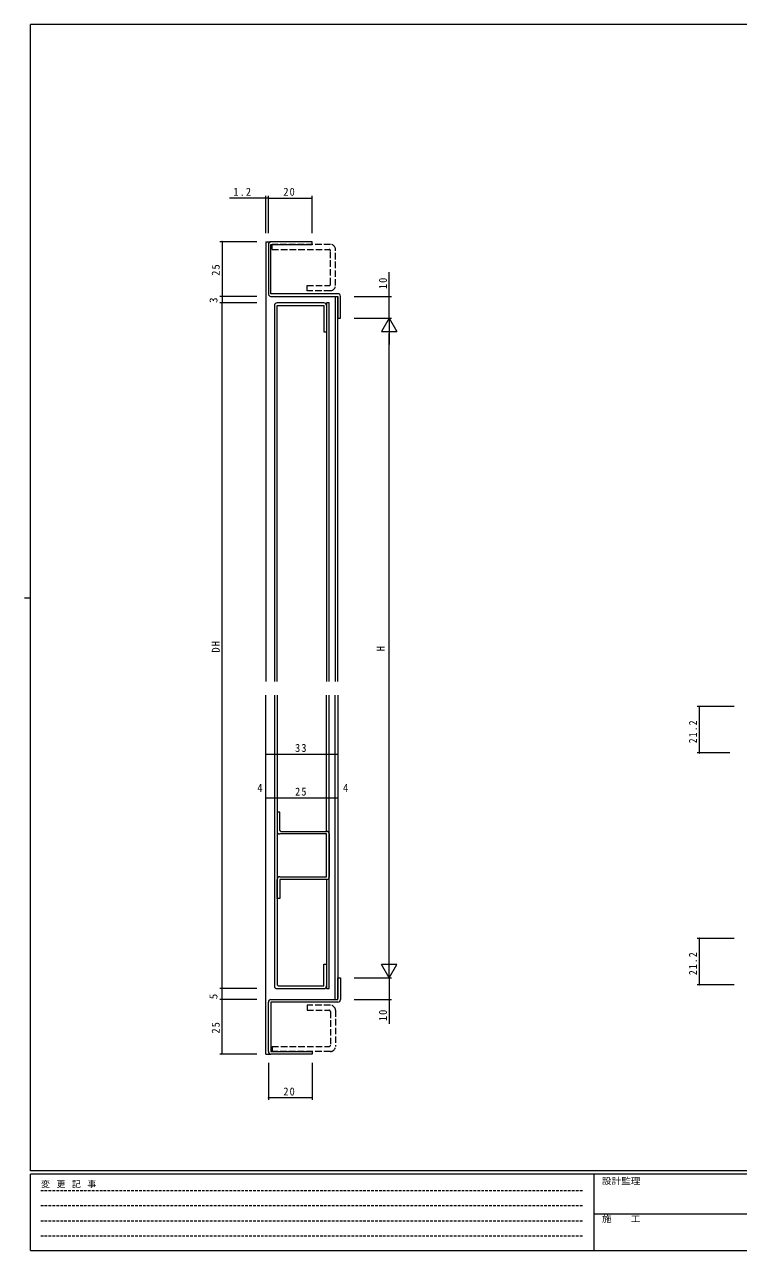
# Model space of a CAD drawing. Units: millimetres on the paper. Extents: x -420 to 373, y -297 to 267.
# Drawn here: x -420 to -94, y -297 to 264 of the extents above; entities that cross this region are included whole.
import ezdxf
from ezdxf.enums import TextEntityAlignment as Align

# ---------------------------------------------------------------- set-up
doc = ezdxf.new("R2010")
doc.units = ezdxf.units.MM
doc.linetypes.add('DASHED1', pattern=[1.8, 1.2, -0.6])
doc.linetypes.add('DASHED3', pattern=[4, 3, -1])
for name, color, linetype, lineweight in [('0-1_YKK_ZWAK', 7, 'Continuous', 9), ('0-3_YKK_11', 7, 'Continuous', 9), ('0-4_YKK_12', 2, 'Continuous', 9), ('0-5_YKK_13', 4, 'DASHED3', 9), ('0-7_YKK_D', 6, 'Continuous', 9)]:
    doc.layers.add(name, color=color, linetype=linetype, lineweight=lineweight)
doc.styles.add('ＭＳ ゴシック', font='')
doc.styles.get('ＭＳ ゴシック').set_extended_font_data('MS Gothic')

msp = doc.modelspace()

# ---------------------------------------------------------------- linework, layer by layer
at = {"layer": '0-1_YKK_ZWAK'}
for p, q in [((-417.7, -260.6), (-417.7, 264.4)), ((352.3, 264.4), (-417.7, 264.4)), ((-420.5, 1.9), (-417.7, 1.9)), ((352.3, -260.6), (-417.7, -260.6)), ((-417.7, -297), (-417.7, -262)), ((314.5, -262), (-417.7, -262)), ((-160.1, -262), (-160.1, -297)), ((-160.1, -280.199), (-31.3, -280.199)), ((-417.7, -297), (314.5, -297))]:
    msp.add_line(p, q, dxfattribs=at)
at = {"layer": '0-1_YKK_ZWAK', "linetype": 'DASHED1'}
for p, q in [((-413.101, -269.512), (-164.909, -269.512)), ((-413.101, -276.441), (-164.909, -276.441)), ((-413.101, -283.37), (-164.909, -283.37)), ((-413.101, -290.298), (-164.909, -290.298))]:
    msp.add_line(p, q, dxfattribs=at)
at = {"layer": '0-3_YKK_11'}
for p, q in [((-308.959, 163.721), (-308.959, 141.121)), ((-288.959, 164.921), (-307.759, 164.921)), ((-307.759, 163.721), (-288.959, 163.721)), ((-307.759, 141.121), (-307.759, 163.721)), ((-288.959, 163.721), (-288.959, 164.921)), ((-277.159, 141.121), (-307.759, 141.121)), ((-307.759, 139.921), (-277.159, 139.921)), ((-306.159, 135.721), (-306.159, -36.453)), ((-283.559, 136.921), (-304.959, 136.921)), ((-304.959, 135.721), (-283.559, 135.721)), ((-304.959, -36.453), (-304.959, 135.721)), ((-283.559, 135.721), (-283.559, 123.721)), ((-281.159, 136.921), (-282.359, 136.921)), ((-282.359, 136.921), (-282.359, -36.453)), ((-281.159, -36.453), (-281.159, 136.921)), ((-277.159, 139.921), (-277.159, 129.921)), ((-275.959, 129.921), (-275.959, 139.921)), ((-277.159, 129.921), (-275.959, 129.921)), ((-283.559, 123.721), (-282.359, 123.721)), ((-306.159, -42.737), (-306.159, -175.879)), ((-304.959, -42.737), (-304.959, -175.379)), ((-282.359, -105.076), (-282.359, -42.737)), ((-281.159, -177.079), (-281.159, -42.737)), ((-303.76, -96.276), (-304.96, -96.276)), ((-304.959, -96.276), (-304.959, -105.076)), ((-303.76, -104.576), (-303.76, -96.276)), ((-304.959, -105.076), (-304.959, -106.276)), ((-303.26, -105.076), (-303.76, -104.576)), ((-282.359, -106.276), (-303.759, -106.276)), ((-303.26, -105.076), (-282.159, -105.076)), ((-282.359, -125.876), (-282.359, -106.276)), ((-281.16, -106.016), (-281.16, -126.076)), ((-282.359, -125.407), (-282.359, -106.746)), ((-304.959, -135.876), (-304.959, -127.076)), ((-282.159, -127.076), (-303.76, -127.076)), ((-303.759, -125.876), (-282.359, -125.876)), ((-282.359, -127.076), (-282.359, -177.079)), ((-283.559, -165.879), (-282.359, -165.879)), ((-283.559, -175.879), (-283.559, -165.879)), ((-277.159, -172.079), (-275.959, -172.079)), ((-277.159, -182.079), (-277.159, -172.079)), ((-275.959, -172.079), (-275.959, -182.079)), ((-304.959, -175.379), (-304.459, -175.879)), ((-304.959, -177.079), (-283.559, -177.079)), ((-304.459, -175.879), (-283.559, -175.879)), ((-282.359, -177.079), (-281.159, -177.079)), ((-308.959, -205.879), (-308.959, -183.279)), ((-307.759, -182.079), (-277.159, -182.079)), ((-277.159, -183.279), (-307.759, -183.279)), ((-307.759, -183.279), (-307.759, -205.879)), ((-279.459, -183.279), (-279.559, -183.279)), ((-307.759, -205.879), (-288.959, -205.879)), ((-288.959, -207.079), (-307.759, -207.079)), ((-288.959, -205.879), (-288.959, -207.079))]:
    msp.add_line(p, q, dxfattribs=at)
msp.add_lwpolyline([(-303.76, -127.076), (-303.76, -135.876), (-304.96, -135.876)], dxfattribs=at)
for centre, radius, start, end in [((-307.759, 163.721), 1.2, 89.99997, 180.00002), ((-307.759, 141.121), 1.2, 180.00002, 270), ((-277.159, 139.921), 1.2, 0, 89.99997), ((-304.959, 135.721), 1.2, 89.99997, 180.00002), ((-283.559, 135.721), 1.2, 0, 89.99997), ((-303.759, -105.076), 1.2, 180.00002, 270), ((-282.159, -106.076), 1, 0, 89.99997), ((-303.759, -127.076), 1.2, 89.99997, 180.00002), ((-282.159, -126.076), 1, 270, 0), ((-304.959, -175.879), 1.2, 180.00002, 270), ((-283.559, -175.879), 1.2, 270, 0), ((-307.759, -183.279), 1.2, 89.99997, 180.00002), ((-277.159, -182.079), 1.2, 270, 0), ((-307.759, -205.879), 1.2, 180.00002, 270)]:
    msp.add_arc(centre, radius, start, end, dxfattribs=at)
at = {"layer": '0-4_YKK_12'}
for p, q in [((-310.159, 164.921), (-307.759, 164.921)), ((-310.159, 164.921), (-310.159, -36.453)), ((-278.359, 139.921), (-278.359, -36.453)), ((-277.159, -36.453), (-277.159, 139.421)), ((-310.159, -207.079), (-310.159, -42.737)), ((-278.359, -182.079), (-278.359, -42.737)), ((-277.159, -42.737), (-277.159, -181.579)), ((-310.159, -207.079), (-307.759, -207.079))]:
    msp.add_line(p, q, dxfattribs=at)
at = {"layer": '0-5_YKK_13'}
for p, q in [((-307.259, 161.421), (-307.259, 163.721)), ((-280.559, 163.721), (-307.259, 163.721)), ((-307.259, 161.421), (-281.159, 161.421)), ((-280.559, 145.421), (-280.559, 160.821)), ((-278.259, 144.821), (-278.259, 161.421)), ((-280.559, 142.521), (-291.259, 142.521)), ((-280.559, -184.679), (-291.259, -184.679)), ((-280.559, -187.579), (-280.559, -202.979)), ((-278.259, -186.979), (-278.259, -203.579)), ((-307.259, -203.579), (-307.259, -205.879)), ((-307.259, -203.579), (-281.159, -203.579)), ((-280.559, -205.879), (-307.259, -205.879))]:
    msp.add_line(p, q, dxfattribs=at)
for points in [[(-291.259, 142.521), (-291.259, 144.821), (-281.159, 144.821)], [(-291.259, -184.679), (-291.259, -186.979), (-281.159, -186.979)]]:
    msp.add_lwpolyline(points, dxfattribs=at)
for centre, radius, start, end in [((-280.559, 161.421), 2.3, 0, 90), ((-281.159, 160.821), 0.6, 0, 90), ((-281.159, 145.421), 0.6, 270, 0), ((-280.559, 144.821), 2.3, 270, 0), ((-280.559, -186.979), 2.3, 0, 90), ((-281.159, -187.579), 0.6, 0, 90), ((-281.159, -202.979), 0.6, 270, 0), ((-280.559, -203.579), 2.3, 270, 0)]:
    msp.add_arc(centre, radius, start, end, dxfattribs=at)
at = {"layer": '0-7_YKK_D'}
for p, q in [((-310.159, 168.921), (-310.159, 185.921)), ((-308.959, 171.241), (-308.959, 185.921)), ((-308.959, 168.921), (-308.959, 185.921)), ((-288.959, 168.921), (-288.959, 185.921)), ((-310.159, 184.921), (-326.759, 184.921)), ((-308.959, 184.921), (-310.159, 184.921)), ((-308.959, 184.921), (-307.259, 184.921)), ((-308.959, 184.921), (-288.959, 184.921)), ((-314.159, 164.921), (-331.159, 164.921)), ((-330.159, 164.921), (-330.159, 139.921)), ((-253.659, 139.921), (-253.659, 151.041)), ((-314.159, 139.921), (-331.159, 139.921)), ((-317.787, 139.921), (-331.159, 139.921)), ((-314.159, 136.921), (-331.159, 136.921)), ((-330.159, 139.921), (-330.159, 136.921)), ((-330.159, -177.079), (-330.159, 136.921)), ((-269.659, 139.921), (-252.659, 139.921)), ((-253.659, 129.921), (-253.659, 139.921)), ((-269.659, 129.921), (-252.659, 129.921)), ((-269.659, 129.921), (-252.659, 129.921)), ((-253.659, 129.921), (-257.159, 123.859)), ((-253.659, 129.921), (-253.659, 117.797)), ((-253.659, 129.921), (-250.159, 123.859)), ((-257.159, 123.859), (-250.159, 123.859)), ((-253.659, -165.079), (-253.659, 122.921)), ((-95.82, -47.926), (-112.82, -47.926)), ((-111.82, -47.926), (-111.82, -69.126)), ((-310.159, -69.752), (-277.159, -69.752)), ((-97.82, -69.126), (-112.82, -69.126)), ((-310.159, -89.752), (-306.159, -89.752)), ((-306.159, -89.752), (-281.159, -89.752)), ((-281.159, -89.752), (-277.159, -89.752)), ((-95.82, -154.113), (-112.82, -154.113)), ((-111.82, -154.113), (-111.82, -175.313)), ((-253.659, -172.079), (-253.659, -159.955)), ((-250.159, -166.017), (-257.159, -166.017)), ((-253.659, -172.079), (-257.159, -166.017)), ((-253.659, -172.079), (-250.159, -166.017)), ((-269.659, -172.079), (-252.659, -172.079)), ((-269.659, -172.079), (-252.659, -172.079)), ((-253.659, -172.079), (-253.659, -182.079)), ((-314.159, -177.079), (-331.159, -177.079)), ((-330.159, -182.079), (-330.159, -177.079)), ((-95.82, -175.313), (-112.82, -175.313)), ((-314.159, -182.079), (-331.159, -182.079)), ((-318.065, -182.079), (-331.159, -182.079)), ((-330.159, -207.079), (-330.159, -182.079)), ((-269.659, -182.079), (-252.659, -182.079)), ((-253.659, -182.079), (-253.659, -193.199)), ((-314.159, -207.079), (-331.159, -207.079)), ((-308.959, -211.079), (-308.959, -228.079)), ((-288.959, -211.079), (-288.959, -228.079)), ((-288.959, -227.079), (-308.959, -227.079))]:
    msp.add_line(p, q, dxfattribs=at)
for centre, start, end in [((-310.159, 184.921), 0, 180), ((-310.159, 184.921), 180, 0), ((-308.959, 184.921), 0, 180), ((-308.959, 184.921), 0, 180), ((-308.959, 184.921), 180, 0), ((-308.959, 184.921), 180, 0), ((-288.959, 184.921), 0, 180), ((-288.959, 184.921), 180, 0), ((-330.159, 164.921), 90, 270), ((-330.159, 164.921), 270, 90), ((-330.159, 139.921), 90, 270), ((-330.159, 139.921), 90, 270), ((-330.159, 136.921), 90, 270), ((-330.159, 136.921), 90, 270), ((-330.159, 139.921), 270, 90), ((-330.159, 139.921), 270, 90), ((-330.159, 136.921), 270, 90), ((-330.159, 136.921), 270, 90), ((-253.659, 139.921), 90, 270), ((-253.659, 139.921), 270, 90), ((-111.82, -47.926), 90, 270), ((-111.82, -47.926), 270, 90), ((-310.159, -69.752), 0, 180), ((-310.159, -69.752), 180, 0), ((-277.159, -69.752), 0, 180), ((-277.159, -69.752), 180, 0), ((-111.82, -69.126), 90, 270), ((-111.82, -69.126), 270, 90), ((-310.159, -89.752), 0, 180), ((-310.159, -89.752), 180, 0), ((-306.159, -89.752), 0, 180), ((-306.159, -89.752), 0, 180), ((-306.159, -89.752), 180, 0), ((-306.159, -89.752), 180, 0), ((-281.159, -89.752), 0, 180), ((-281.159, -89.752), 0, 180), ((-281.159, -89.752), 180, 0), ((-281.159, -89.752), 180, 0), ((-277.159, -89.752), 0, 180), ((-277.159, -89.752), 180, 0), ((-111.82, -154.113), 90, 270), ((-111.82, -154.113), 270, 90), ((-330.159, -177.079), 90, 270), ((-330.159, -177.079), 90, 270), ((-330.159, -177.079), 270, 90), ((-330.159, -177.079), 270, 90), ((-111.82, -175.313), 90, 270), ((-111.82, -175.313), 270, 90), ((-330.159, -182.079), 90, 270), ((-330.159, -182.079), 90, 270), ((-330.159, -182.079), 270, 90), ((-330.159, -182.079), 270, 90), ((-253.659, -182.079), 90, 270), ((-253.659, -182.079), 270, 90), ((-330.159, -207.079), 90, 270), ((-330.159, -207.079), 270, 90), ((-308.959, -227.079), 0, 180), ((-308.959, -227.079), 180, 0), ((-288.959, -227.079), 0, 180), ((-288.959, -227.079), 180, 0)]:
    msp.add_arc(centre, 0.106, start, end, dxfattribs=at)

# ---------------------------------------------------------------- texts
at = {"layer": '0-1_YKK_ZWAK', "style": 'ＭＳ ゴシック', "width": 1.1}
for s, p in [('設計監理', (-156.331, -267.533)), ('施\u3000\u3000工', (-156.331, -284.854))]:
    msp.add_text(s, height=2.933, dxfattribs=at).set_placement(p, align=Align.BOTTOM_LEFT)
at = {"layer": '0-1_YKK_ZWAK', "insert": (-412.986, -268.447), "char_height": 2.933, "attachment_point": 7, "style": 'ＭＳ ゴシック'}
msp.add_mtext('\\T1.16;変\\~更\\~記\\~事', dxfattribs=at)
at = {"layer": '0-7_YKK_D', "color": 3, "style": 'ＭＳ ゴシック'}
for s, p in [('3', (-331.159, 136.91)), ('H', (-254.659, -22.626)), ('5', (-331.159, -181.94))]:
    msp.add_text(s, height=3.666, rotation=90, dxfattribs=at).set_placement(p, align=Align.BOTTOM_LEFT)
for p in [(-314.053, -88.115), (-274.825, -88.115)]:
    msp.add_text('4', height=3.666, dxfattribs=at).set_placement(p, align=Align.BOTTOM_LEFT)
at = {"layer": '0-7_YKK_D', "color": 3, "char_height": 3.666, "attachment_point": 7, "style": 'ＭＳ ゴシック'}
for s, insert in [('\\T1.21;\\W0.95;1.2', (-324.972, 185.921)), ('\\T1.21;\\W0.95;20', (-302.103, 185.921)), ('\\T1.21;\\W0.95;33', (-296.73, -68.752)), ('\\T1.21;\\W0.95;25', (-296.742, -88.752)), ('\\T1.21;\\W0.95;20', (-302.103, -226.079))]:
    msp.add_mtext(s, dxfattribs=dict(at, insert=insert))
at = {"layer": '0-7_YKK_D', "color": 3, "char_height": 3.666, "attachment_point": 7, "rotation": 90, "style": 'ＭＳ ゴシック'}
for s, insert in [('\\T1.21;\\W0.95;25', (-331.159, 149.339)), ('\\T1.21;\\W0.95;10', (-254.659, 143.219)), ('\\T1.21;\\W0.95;DH', (-331.159, -23.186)), ('\\T1.22;\\W0.9;21.2', (-112.82, -64.739)), ('\\T1.22;\\W0.9;21.2', (-112.82, -170.926)), ('\\T1.21;\\W0.95;10', (-254.659, -191.981)), ('\\T1.21;\\W0.95;25', (-331.159, -197.661))]:
    msp.add_mtext(s, dxfattribs=dict(at, insert=insert))

doc.saveas('drawing.dxf')
